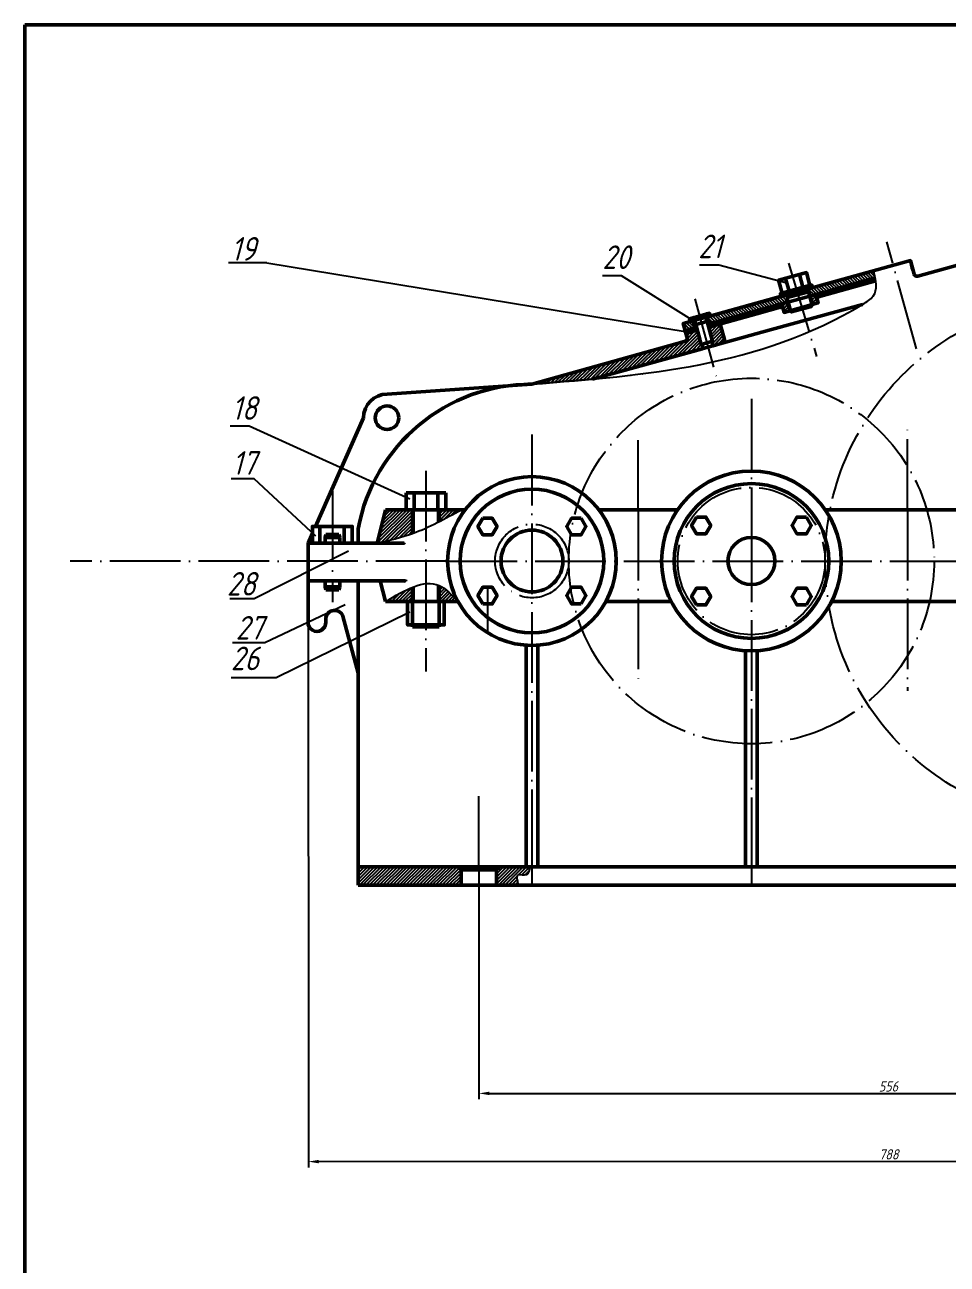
# Model space of a CAD drawing. Header units: millimetres. Extents: x 107 to 26453910, y 61 to 76684600.
# Drawn here: x 26451849.7 to 26452162.8, y 76683958 to 76684378.5 of the extents above; entities that cross this region are included whole.
import ezdxf

# ---------------------------------------------------------------- set-up
doc = ezdxf.new("R2010")
doc.units = ezdxf.units.MM
doc.linetypes.add('ACAD_ISO03W100', pattern=[30, 12, -18])
doc.linetypes.add('ACAD_ISO04W100', pattern=[30, 24, -3, 0, -3])
doc.layers.add('尺寸标注', color=100, linetype='Continuous', plot=False)
for name, color, linetype in [('点画线', 20, 'ACAD_ISO04W100'), ('细实线', 90, 'Continuous'), ('虚线', 41, 'ACAD_ISO03W100')]:
    doc.layers.add(name, color=color, linetype=linetype)
doc.layers.add('粗实线', color=7, linetype='Continuous', lineweight=50, plot=False)
doc.layers.add('细实线白', color=7, linetype='Continuous', lineweight=25)
doc.styles.add('工程字', font='gbeitc.shx', dxfattribs={"height": 8, "bigfont": 'gbcbig.shx'})
doc.dimstyles.new('ISO-25', dxfattribs={"dimtxt": 3.5, "dimasz": 3.5, "dimexe": 2, "dimexo": 0.625, "dimtad": 1, "dimlfac": 2, "dimdsep": 46, "dimtxsty": '工程字', "dimcen": 2.5, "dimadec": 0, "dimazin": 0, "dimtfac": 1, "dimtmove": 0, "dimatfit": 2, "dimfxl": 1, "dimtolj": 1, "dimarcsym": 0})
pattern_1 = [(45, (13225203.3251, 38341995.0348), (-0.561266007567, 0.561266007567), [])]
pattern_2 = [(135, (13225203.3251, 38341995.0348), (-0.561266007567, -0.561266007567), [])]

# ---------------------------------------------------------------- blocks, each defined once
blk = doc.blocks.new('*D2')
at = {"layer": 'Defpoints', "color": 0, "lineweight": 25, "transparency": 16777216}
for p in [(26451945.85, 76684202.56), (26452339.92, 76684202.75), (26452340.02, 76683992.98)]:
    blk.add_point(p, dxfattribs=at)
at = {"layer": '细实线', "color": 0, "lineweight": -2, "transparency": 16777216}
for p, q in [((26451945.85, 76684201.94), (26451945.95, 76683990.79)), ((26452339.92, 76684202.12), (26452340.02, 76683990.98)), ((26451949.45, 76683992.79), (26452336.52, 76683992.98))]:
    blk.add_line(p, q, dxfattribs=at)
at = {"layer": '细实线', "color": 0, "lineweight": 25, "transparency": 16777216}
for points in [[(26451949.45, 76683993.38), (26451949.45, 76683992.21), (26451945.95, 76683992.79)], [(26452336.52, 76683993.56), (26452336.52, 76683992.39), (26452340.02, 76683992.98)]]:
    blk.add_solid(points, dxfattribs=at)
at = {"layer": '细实线', "color": 0, "lineweight": 25, "transparency": 16777216, "insert": (26452142.98, 76683995.26), "char_height": 3.5, "attachment_point": 5, "rotation": 0.0267, "style": '工程字'}
blk.add_mtext('\\A1;788', dxfattribs=at)
blk = doc.blocks.new('*D8')
at = {"layer": 'Defpoints', "color": 0, "lineweight": 25, "transparency": 16777216}
for p in [(26452003.85, 76684086.56), (26452281.85, 76684086.56), (26452281.85, 76684015.94)]:
    blk.add_point(p, dxfattribs=at)
at = {"layer": '细实线', "color": 0, "lineweight": -2, "transparency": 16777216}
for p, q in [((26452003.85, 76684085.94), (26452003.85, 76684013.94)), ((26452281.85, 76684085.94), (26452281.85, 76684013.94)), ((26452007.35, 76684015.94), (26452278.35, 76684015.94))]:
    blk.add_line(p, q, dxfattribs=at)
at = {"layer": '细实线', "color": 0, "lineweight": 25, "transparency": 16777216}
for points in [[(26452007.35, 76684016.52), (26452007.35, 76684015.36), (26452003.85, 76684015.94)], [(26452278.35, 76684016.52), (26452278.35, 76684015.36), (26452281.85, 76684015.94)]]:
    blk.add_solid(points, dxfattribs=at)
at = {"layer": '细实线', "color": 0, "lineweight": 25, "transparency": 16777216, "insert": (26452142.85, 76684018.31), "char_height": 3.5, "attachment_point": 5, "style": '工程字'}
blk.add_mtext('\\A1;556', dxfattribs=at)

msp = doc.modelspace()

# ---------------------------------------------------------------- hatches: boundary and pattern name
at = {"layer": '粗实线', "lineweight": 50}
h = msp.add_hatch(color=256, dxfattribs=at)
h.set_gradient(color1=(255, 255, 255))
h.paths.add_polyline_path([(26452106.6331, 76684283.808), (26452104.7054, 76684283.2749), (26452107.0329, 76684282.3623)])
h.paths.add_polyline_path([(26452120.1264, 76684287.5402), (26452118.1988, 76684287.007), (26452118.5987, 76684285.5613)])
at = {"layer": '细实线白', "lineweight": 25}
h = msp.add_hatch(dxfattribs=at)
h.set_pattern_fill('ANSI31', color=256, scale=0.25)
h.set_pattern_definition(pattern_1)
h.paths.add_polyline_path([(26452021.8271, 76684256.5639), (26452073.9614, 76684271.1495, 0.37477684), (26452074.5299, 76684272.3347), (26452074.13, 76684273.7804), (26452073.8635, 76684274.7442), (26452073.197, 76684277.1537), (26452075.6065, 76684277.8202), (26452075.3399, 76684278.784), (26452075.3399, 76684278.784), (26452076.7857, 76684279.1839), (26452082.0866, 76684280.6501), (26452082.3532, 76684279.6863), (26452106.4485, 76684286.3508), (26452106.1819, 76684287.3147), (26452106.7602, 76684287.4746), (26452105.5606, 76684291.8118), (26452107.9219, 76684292.4649), (26452115.0059, 76684294.4243), (26452116.2056, 76684290.0871), (26452116.7838, 76684290.2471), (26452117.0504, 76684289.2833), (26452115.1228, 76684288.7501), (26452115.3894, 76684287.7863), (26452115.8713, 76684287.9196), (26452116.2712, 76684286.4739), (26452118.1988, 76684287.007), (26452118.5987, 76684285.5613), (26452118.9985, 76684284.1156), (26452117.0709, 76684283.5824), (26452116.7223, 76684282.9672), (26452115.7103, 76684282.6873), (26452113.5953, 76684282.1023), (26452114.7481, 76684278.268), (26452099.9262, 76684274.1684), (26452081.6465, 76684269.1123), (26452084.8611, 76684257.4901, -0.22077406), (26452135.4687, 76684244.6654, -0.74867183), (26452299.3503, 76684196.5639, -0.74867183), (26452135.4687, 76684148.4625, -0.50556406), (26452038.8009, 76684173.4973, -0.61466597), (26451993.2253, 76684196.5639), (26451992.8503, 76684196.5639), (26451945.8503, 76684196.5639), (26451945.8503, 76684189.8139), (26451945.8503, 76684189.8139), (26451945.8503, 76684202.5639), (26451947.3503, 76684205.9602), (26451947.3503, 76684208.3156), (26451948.3906, 76684208.3156), (26451964.6666, 76684245.1673, -0.41421356), (26451972.6666, 76684253.1673), (26452013.6217, 76684255.997, -0.03431129)])
edge = h.paths.add_edge_path(flags=0)
edge.add_spline(control_points=[(26452021.8271, 76684256.5639), (26452042.3974, 76684258.1504), (26452062.9677, 76684259.7369), (26452083.0363, 76684264.0873)], knot_values=[0, 0, 0, 0, 123.33761578, 123.33761578, 123.33761578, 123.33761578], degree=3, periodic=0)
edge.add_line((26452083.0363, 76684264.0873), (26452081.6465, 76684269.1123))
edge.add_line((26452081.6465, 76684269.1123), (26452071.0445, 76684266.1799))
edge.add_line((26452071.0445, 76684266.1799), (26452042.4379, 76684258.2675))
h.paths.add_polyline_path([(26452021.8271, 76684256.5639), (26452073.9614, 76684271.1495, 0.37477683), (26452074.5299, 76684272.3347), (26452074.13, 76684273.7804), (26452073.8635, 76684274.7442), (26452073.197, 76684277.1537), (26452075.6065, 76684277.8202), (26452075.3399, 76684278.784), (26452075.3399, 76684278.784), (26452076.7857, 76684279.1839), (26452082.0866, 76684280.6501), (26452082.3532, 76684279.6863), (26452106.4485, 76684286.3508), (26452106.1819, 76684287.3147), (26452106.7602, 76684287.4746), (26452105.5606, 76684291.8118), (26452107.9219, 76684292.4649), (26452115.0059, 76684294.4243), (26452116.2056, 76684290.0871), (26452116.7838, 76684290.2471), (26452117.0504, 76684289.2833), (26452115.1228, 76684288.7501), (26452115.3894, 76684287.7863), (26452115.8713, 76684287.9196), (26452116.2712, 76684286.4739), (26452118.1988, 76684287.007), (26452120.1264, 76684287.5402), (26452118.5987, 76684285.5613), (26452118.9985, 76684284.1156), (26452117.0709, 76684283.5824), (26452116.7223, 76684282.9672), (26452115.7103, 76684282.6873), (26452113.5953, 76684282.1023), (26452114.7481, 76684278.268), (26452099.9262, 76684274.1684), (26452081.6465, 76684269.1123), (26452083.0363, 76684264.0873), (26452084.8611, 76684257.4901, -0.22077406), (26452135.4687, 76684244.6654, -0.74867183), (26452299.3503, 76684196.5639, -0.74867183), (26452135.4687, 76684148.4625, -0.50556406), (26452038.8009, 76684173.4973, -0.61466597), (26451993.2253, 76684196.5639), (26451992.8503, 76684196.5639), (26451945.8503, 76684196.5639), (26451945.8503, 76684189.8139), (26451945.8503, 76684189.8139), (26451945.8503, 76684202.5639), (26451947.3503, 76684205.9602), (26451947.3503, 76684208.3156), (26451948.3906, 76684208.3156), (26451964.6666, 76684245.1673, -0.41421356), (26451972.6666, 76684253.1673), (26452013.6217, 76684255.997, -0.03431129)], flags=16)
h = msp.add_hatch(dxfattribs=at)
h.set_pattern_fill('ANSI31', color=256, scale=0.25, angle=90)
h.set_pattern_definition(pattern_2)
h.paths.add_polyline_path([(26452135.5347, 76684291.802), (26452138.3018, 76684292.5674), (26452137.782, 76684295.0175), (26452137.782, 76684295.0175), (26452115.1228, 76684288.7501), (26452115.3894, 76684287.7863), (26452115.8713, 76684287.9196), (26452116.2712, 76684286.4739)])
h = msp.add_hatch(dxfattribs=at)
h.set_pattern_fill('ANSI31', color=256, scale=0.25, angle=90)
h.set_pattern_definition(pattern_2)
h.paths.add_polyline_path([(26452097.9261, 76684281.3997), (26452108.5607, 76684284.3412), (26452108.1608, 76684285.7869), (26452108.6427, 76684285.9202), (26452108.3761, 76684286.884), (26452081.3894, 76684279.4197), (26452081.93, 76684277.465), (26452082.0559, 76684277.0101)])
h = msp.add_hatch(dxfattribs=at)
h.set_pattern_fill('ANSI31', color=256, scale=0.25)
h.set_pattern_definition(pattern_1)
h.paths.add_polyline_path([(26452108.5607, 76684284.3412), (26452106.6331, 76684283.808), (26452107.4328, 76684280.9166), (26452109.3604, 76684281.4498)])
h.paths.add_polyline_path([(26452118.1988, 76684287.007), (26452116.2712, 76684286.4739), (26452117.0709, 76684283.5824), (26452118.9985, 76684284.1156)])
h = msp.add_hatch(dxfattribs=at)
h.set_pattern_fill('ANSI31', color=256, scale=0.25)
h.set_pattern_definition(pattern_1)
edge = h.paths.add_edge_path(flags=0)
edge.add_line((26452079.3142, 76684270.0511), (26452078.6454, 76684272.46))
edge.add_line((26452078.6454, 76684272.46), (26452077.9853, 76684274.8467))
edge.add_line((26452077.9853, 76684274.8467), (26452074.13, 76684273.7804))
edge.add_line((26452074.13, 76684273.7804), (26452074.5299, 76684272.3347))
edge.add_arc((26452073.5661, 76684272.0681), 1, -74.497461, 15.461094, ccw=False)
edge.add_line((26452073.8334, 76684271.1045), (26452069.9782, 76684270.0351))
edge.add_line((26452069.9782, 76684270.0351), (26452021.8271, 76684256.5639))
edge.add_spline(control_points=[(26452021.8271, 76684256.5639), (26452042.3974, 76684258.1504), (26452062.9677, 76684259.7369), (26452083.0363, 76684264.0873)], knot_values=[0, 0, 0, 0, 123.33761578, 123.33761578, 123.33761578, 123.33761578], degree=3, periodic=0)
edge.add_line((26452042.4379, 76684258.2675), (26452071.0445, 76684266.1799))
edge.add_line((26452071.0445, 76684266.1799), (26452079.7225, 76684268.5802))
edge.add_line((26452079.7225, 76684268.5802), (26452079.3142, 76684270.0511))
edge = h.paths.add_edge_path(flags=17)
edge.add_line((26452079.7225, 76684268.5802), (26452079.3142, 76684270.0511))
edge.add_line((26452079.3142, 76684270.0511), (26452078.6454, 76684272.46))
edge.add_line((26452078.6454, 76684272.46), (26452077.9853, 76684274.8467))
edge.add_line((26452077.9853, 76684274.8467), (26452074.13, 76684273.7804))
edge.add_line((26452074.13, 76684273.7804), (26452074.5299, 76684272.3347))
edge.add_arc((26452073.5661, 76684272.0681), 1, -74.497461, 15.461094, ccw=False)
edge.add_line((26452073.8334, 76684271.1045), (26452069.9782, 76684270.0351))
edge.add_line((26452069.9782, 76684270.0351), (26452021.8271, 76684256.5639))
edge.add_spline(control_points=[(26452021.8271, 76684256.5639), (26452042.3974, 76684258.1504), (26452062.9677, 76684259.7369), (26452083.0363, 76684264.0873)], knot_values=[0, 0, 0, 0, 123.33761578, 123.33761578, 123.33761578, 123.33761578], degree=3, periodic=0)
edge.add_line((26452042.4379, 76684258.2675), (26452071.0445, 76684266.1799))
edge.add_line((26452071.0445, 76684266.1799), (26452079.7225, 76684268.5802))
edge = h.paths.add_edge_path(flags=17)
edge.add_line((26452071.0445, 76684266.1799), (26452079.7225, 76684268.5802))
edge.add_line((26452079.7225, 76684268.5802), (26452079.3142, 76684270.0511))
edge.add_line((26452079.3142, 76684270.0511), (26452078.6454, 76684272.46))
edge.add_line((26452078.6454, 76684272.46), (26452077.9853, 76684274.8467))
edge.add_line((26452077.9853, 76684274.8467), (26452074.13, 76684273.7804))
edge.add_line((26452074.13, 76684273.7804), (26452074.5299, 76684272.3347))
edge.add_arc((26452073.5661, 76684272.0681), 1, -74.497461, 15.461094, ccw=False)
edge.add_line((26452073.8334, 76684271.1045), (26452069.9782, 76684270.0351))
edge.add_line((26452069.9782, 76684270.0351), (26452021.8271, 76684256.5639))
edge.add_spline(control_points=[(26452021.8271, 76684256.5639), (26452042.3974, 76684258.1504), (26452062.9677, 76684259.7369), (26452083.0363, 76684264.0873)], knot_values=[0, 0, 0, 0, 123.33761578, 123.33761578, 123.33761578, 123.33761578], degree=3, periodic=0)
edge.add_line((26452042.4379, 76684258.2675), (26452071.0445, 76684266.1799))
h.paths.add_polyline_path([(26452085.6958, 76684276.9794), (26452081.8405, 76684275.913), (26452083.164, 76684271.1281), (26452083.5741, 76684269.6455), (26452086.4655, 76684270.4452, 0.41421356), (26452087.1628, 76684271.6756)])
edge = h.paths.add_edge_path(flags=0)
edge.add_line((26452078.6454, 76684272.46), (26452077.9853, 76684274.8467))
edge.add_line((26452077.9853, 76684274.8467), (26452074.13, 76684273.7804))
edge.add_line((26452074.13, 76684273.7804), (26452074.5299, 76684272.3347))
edge.add_arc((26452073.5661, 76684272.0681), 1, -74.497461, 15.461094, ccw=False)
edge.add_line((26452073.8334, 76684271.1045), (26452069.9782, 76684270.0351))
edge.add_line((26452069.9782, 76684270.0351), (26452021.8271, 76684256.5639))
edge.add_spline(control_points=[(26452021.8271, 76684256.5639), (26452042.3974, 76684258.1504), (26452062.9677, 76684259.7369), (26452083.0363, 76684264.0873)], knot_values=[0, 0, 0, 0, 123.33761578, 123.33761578, 123.33761578, 123.33761578], degree=3, periodic=0)
edge.add_line((26452042.4379, 76684258.2675), (26452071.0445, 76684266.1799))
edge.add_line((26452071.0445, 76684266.1799), (26452079.7225, 76684268.5802))
edge.add_line((26452079.7225, 76684268.5802), (26452079.3142, 76684270.0511))
edge.add_line((26452079.3142, 76684270.0511), (26452078.6454, 76684272.46))
edge = h.paths.add_edge_path(flags=0)
edge.add_line((26452077.9853, 76684274.8467), (26452074.13, 76684273.7804))
edge.add_line((26452074.13, 76684273.7804), (26452074.5299, 76684272.3347))
edge.add_arc((26452073.5661, 76684272.0681), 1, -74.497461, 15.461094, ccw=False)
edge.add_line((26452073.8334, 76684271.1045), (26452069.9782, 76684270.0351))
edge.add_line((26452069.9782, 76684270.0351), (26452021.8271, 76684256.5639))
edge.add_spline(control_points=[(26452021.8271, 76684256.5639), (26452042.3974, 76684258.1504), (26452062.9677, 76684259.7369), (26452083.0363, 76684264.0873)], knot_values=[0, 0, 0, 0, 123.33761578, 123.33761578, 123.33761578, 123.33761578], degree=3, periodic=0)
edge.add_line((26452042.4379, 76684258.2675), (26452071.0445, 76684266.1799))
edge.add_line((26452071.0445, 76684266.1799), (26452079.7225, 76684268.5802))
edge.add_line((26452079.7225, 76684268.5802), (26452079.3142, 76684270.0511))
edge.add_line((26452079.3142, 76684270.0511), (26452078.6454, 76684272.46))
edge.add_line((26452078.6454, 76684272.46), (26452077.9853, 76684274.8467))
h.paths.add_polyline_path([(26452078.6454, 76684272.46), (26452077.9853, 76684274.8467), (26452074.13, 76684273.7804), (26452074.5299, 76684272.3347, -0.37477686), (26452073.9614, 76684271.1495), (26452073.9614, 76684271.1495), (26452073.9614, 76684271.1495, -0.03394837), (26452073.8334, 76684271.1045), (26452069.9782, 76684270.0351), (26452021.8271, 76684256.5639), (26452029.54, 76684257.1642), (26452037.247, 76684257.797), (26452042.4379, 76684258.2675), (26452071.0445, 76684266.1799), (26452079.7225, 76684268.5802), (26452079.3142, 76684270.0511)], flags=0)
h.paths.add_polyline_path([(26452079.3142, 76684270.0511), (26452078.6454, 76684272.46), (26452077.9853, 76684274.8467), (26452074.13, 76684273.7804), (26452074.5299, 76684272.3347, -0.37477685), (26452073.9614, 76684271.1495), (26452073.9614, 76684271.1495), (26452073.9614, 76684271.1495, -0.03394838), (26452073.8334, 76684271.1045), (26452069.9782, 76684270.0351), (26452021.8271, 76684256.5639), (26452029.54, 76684257.1642), (26452037.247, 76684257.797), (26452042.4379, 76684258.2675), (26452071.0445, 76684266.1799), (26452079.7225, 76684268.5802)], flags=0)
h.paths.add_polyline_path([(26452079.7225, 76684268.5802), (26452079.3142, 76684270.0511), (26452078.6454, 76684272.46), (26452077.9853, 76684274.8467), (26452074.13, 76684273.7804), (26452074.5299, 76684272.3347, -0.37477685), (26452073.9614, 76684271.1495), (26452073.9614, 76684271.1495), (26452073.9614, 76684271.1495, -0.03394838), (26452073.8334, 76684271.1045), (26452069.9782, 76684270.0351), (26452021.8271, 76684256.5639), (26452029.54, 76684257.1642), (26452037.247, 76684257.797), (26452042.4379, 76684258.2675), (26452071.0445, 76684266.1799)], flags=0)
edge = h.paths.add_edge_path(flags=0)
edge.add_line((26452083.0363, 76684264.0873), (26452081.6465, 76684269.1123))
edge.add_line((26452081.6465, 76684269.1123), (26452071.0445, 76684266.1799))
edge.add_line((26452071.0445, 76684266.1799), (26452042.4379, 76684258.2675))
edge.add_line((26452042.4379, 76684258.2675), (26452042.3997, 76684258.2569))
edge.add_spline(control_points=[(26452037.247, 76684257.797), (26452052.6512, 76684259.1164), (26452067.9848, 76684260.8245), (26452083.0363, 76684264.0873)], knot_values=[30.83440268, 30.83440268, 30.83440268, 30.83440268, 123.33761578, 123.33761578, 123.33761578, 123.33761578], degree=3, periodic=0)
h.paths.add_polyline_path([(26452077.3792, 76684262.9344), (26452083.0363, 76684264.0873), (26452081.6465, 76684269.1123), (26452071.0445, 76684266.1799), (26452042.4379, 76684258.2675), (26452042.3997, 76684258.2569), (26452043.0199, 76684258.3123), (26452048.7836, 76684258.8777), (26452054.5358, 76684259.5068), (26452060.2739, 76684260.2134), (26452065.9955, 76684261.0111), (26452071.6981, 76684261.9135)], flags=0)
h.paths.add_polyline_path([(26452074.5299, 76684272.3347), (26452074.13, 76684273.7804), (26452077.9853, 76684274.8467), (26452078.6454, 76684272.46), (26452079.3142, 76684270.0511), (26452079.7225, 76684268.5802), (26452071.0445, 76684266.1799), (26452042.4379, 76684258.2675), (26452037.247, 76684257.797), (26452029.54, 76684257.1642), (26452021.8271, 76684256.5639), (26452021.8271, 76684256.5639, 0.0055564), (26452020.4937, 76684256.5486), (26452021.8271, 76684256.5639), (26452069.9782, 76684270.0351), (26452073.8334, 76684271.1045, 0.41399437)])
h.paths.add_polyline_path([(26452074.5299, 76684272.3347), (26452074.13, 76684273.7804), (26452077.9853, 76684274.8467), (26452078.6454, 76684272.46), (26452079.3142, 76684270.0511), (26452079.7225, 76684268.5802), (26452071.0445, 76684266.1799), (26452042.4379, 76684258.2675), (26452037.247, 76684257.797), (26452029.54, 76684257.1642), (26452021.8271, 76684256.5639), (26452069.9782, 76684270.0351), (26452073.9614, 76684271.1495, 0.37477684)], flags=16)
h.paths.add_polyline_path([(26452079.7225, 76684268.5802), (26452079.3142, 76684270.0511), (26452078.6454, 76684272.46), (26452077.9853, 76684274.8467), (26452074.13, 76684273.7804), (26452074.5299, 76684272.3347, -0.37477685), (26452073.9614, 76684271.1495), (26452073.9614, 76684271.1495), (26452073.9614, 76684271.1495, -0.03393807), (26452073.8335, 76684271.1045), (26452069.9782, 76684270.0351), (26452021.8271, 76684256.5639), (26452029.54, 76684257.1642), (26452037.247, 76684257.797), (26452042.4379, 76684258.2675), (26452071.0445, 76684266.1799)], flags=0)
h.paths.add_polyline_path([(26452071.6981, 76684261.9135), (26452077.3792, 76684262.9344), (26452083.0363, 76684264.0873), (26452081.6465, 76684269.1123), (26452071.0445, 76684266.1799), (26452042.4379, 76684258.2675), (26452042.3997, 76684258.2569), (26452043.0199, 76684258.3123), (26452048.7836, 76684258.8777), (26452054.5358, 76684259.5068), (26452060.2739, 76684260.2134), (26452065.9955, 76684261.0111)], flags=0)
h.paths.add_polyline_path([(26452065.9955, 76684261.0111), (26452071.6981, 76684261.9135), (26452077.3792, 76684262.9344), (26452083.0363, 76684264.0873), (26452081.6465, 76684269.1123), (26452071.0445, 76684266.1799), (26452042.4379, 76684258.2675), (26452042.3997, 76684258.2569), (26452043.0199, 76684258.3123), (26452048.7836, 76684258.8777), (26452054.5358, 76684259.5068), (26452060.2739, 76684260.2134)], flags=0)
h.paths.add_polyline_path([(26452081.6465, 76684269.1123), (26452071.0445, 76684266.1799), (26452042.4379, 76684258.2675), (26452042.3997, 76684258.2569), (26452043.0199, 76684258.3123), (26452048.7836, 76684258.8777), (26452054.5358, 76684259.5068), (26452060.2739, 76684260.2134), (26452065.9955, 76684261.0111), (26452071.6981, 76684261.9135), (26452077.3792, 76684262.9344), (26452083.0363, 76684264.0873)], flags=0)
h.paths.add_polyline_path([(26452079.3142, 76684270.0511), (26452078.6454, 76684272.46), (26452077.9853, 76684274.8467), (26452074.13, 76684273.7804), (26452074.5299, 76684272.3347, -0.37477685), (26452073.9614, 76684271.1495), (26452073.9614, 76684271.1495), (26452073.9614, 76684271.1495, -0.03393807), (26452073.8335, 76684271.1045), (26452069.9782, 76684270.0351), (26452021.8271, 76684256.5639), (26452029.54, 76684257.1642), (26452037.247, 76684257.797), (26452042.4379, 76684258.2675), (26452071.0445, 76684266.1799), (26452079.7225, 76684268.5802)], flags=0)
h.paths.add_polyline_path([(26452078.6454, 76684272.46), (26452077.9853, 76684274.8467), (26452074.13, 76684273.7804), (26452074.5299, 76684272.3347, -0.37477685), (26452073.9614, 76684271.1495), (26452073.9614, 76684271.1495), (26452073.9614, 76684271.1495, -0.03393807), (26452073.8335, 76684271.1045), (26452069.9782, 76684270.0351), (26452021.8271, 76684256.5639), (26452029.54, 76684257.1642), (26452037.247, 76684257.797), (26452042.4379, 76684258.2675), (26452071.0445, 76684266.1799), (26452079.7225, 76684268.5802), (26452079.3142, 76684270.0511)], flags=0)
h = msp.add_hatch(dxfattribs=at)
h.set_pattern_fill('ANSI31', color=256, scale=0.25, angle=90)
h.set_pattern_definition(pattern_2)
h.paths.add_polyline_path([(26452076.5703, 76684278.0868), (26452073.197, 76684277.1537), (26452073.8635, 76684274.7442), (26452077.2368, 76684275.6772)])
at = {"layer": '细实线白', "lineweight": 25, "true_color": 0xffffff}
h = msp.add_hatch(color=7, dxfattribs=at)
h.paths.add_polyline_path([(26452077.7187, 76684275.8105), (26452073.8635, 76684274.7442), (26452074.13, 76684273.7804), (26452077.9853, 76684274.8467)])
h.paths.add_polyline_path([(26452085.6958, 76684276.9794), (26452085.4292, 76684277.9432), (26452081.574, 76684276.8769), (26452081.8405, 76684275.913)])
at = {"layer": '细实线白', "lineweight": 25}
h = msp.add_hatch(dxfattribs=at)
h.set_pattern_fill('ANSI31', color=256, scale=0.25)
h.set_pattern_definition(pattern_1)
edge = h.paths.add_edge_path(flags=0)
edge.add_line((26452061.8025, 76684267.7465), (26452021.8271, 76684256.5639))
edge.add_line((26452021.8271, 76684256.5639), (26452041.8394, 76684258.2085))
edge.add_spline(control_points=[(26452083.0363, 76684264.0873), (26452062.9677, 76684259.7369), (26452042.3974, 76684258.1504), (26452021.8271, 76684256.5639)], knot_values=[0, 0, 0, 0, 123.33761578, 123.33761578, 123.33761578, 123.33761578], degree=3, periodic=0)
edge.add_line((26452042.4232, 76684258.2634), (26452063.3317, 76684264.0466))
edge.add_line((26452063.3317, 76684264.0466), (26452061.8025, 76684267.7465))
h.paths.add_polyline_path([(26452075.394, 76684267.3829), (26452073.9678, 76684271.1513), (26452073.9614, 76684271.1495, -0.03395626), (26452073.8334, 76684271.1045), (26452070.6665, 76684270.226), (26452061.8025, 76684267.7465), (26452063.3317, 76684264.0466)])
edge = h.paths.add_edge_path()
edge.add_spline(control_points=[(26452021.8271, 76684256.5639), (26452042.3974, 76684258.1504), (26452062.9677, 76684259.7369), (26452083.0363, 76684264.0873)], knot_values=[0, 0, 0, 0, 123.33761578, 123.33761578, 123.33761578, 123.33761578], degree=3, periodic=0)
edge.add_line((26452083.0363, 76684264.0873), (26452081.6465, 76684269.1123))
edge.add_line((26452081.6465, 76684269.1123), (26452071.0445, 76684266.1799))
edge.add_line((26452071.0445, 76684266.1799), (26452042.4232, 76684258.2634))
h.paths.add_polyline_path([(26452079.3142, 76684270.0511), (26452078.6454, 76684272.46), (26452077.9853, 76684274.8467), (26452074.13, 76684273.7804), (26452074.5299, 76684272.3347, -0.37286852), (26452073.9675, 76684271.1522), (26452075.394, 76684267.3829), (26452079.7225, 76684268.5802)])
h.paths.add_polyline_path([(26452063.3317, 76684264.0466), (26452061.8025, 76684267.7465), (26452021.8271, 76684256.5639), (26452041.8394, 76684258.2085), (26452042.4232, 76684258.2634)], flags=17)
h.paths.add_polyline_path([(26452070.939, 76684261.7867), (26452077.0012, 76684262.8624), (26452083.0363, 76684264.0873), (26452081.6465, 76684269.1123), (26452071.0445, 76684266.1799), (26452042.4232, 76684258.2634), (26452046.4794, 76684258.6446), (26452052.6198, 76684259.2892), (26452058.7453, 76684260.0166), (26452064.8527, 76684260.8436)], flags=17)
h = msp.add_hatch(dxfattribs=at)
h.set_pattern_fill('ANSI31', color=256, scale=0.25)
h.set_pattern_definition(pattern_1)
edge = h.paths.add_edge_path()
edge.add_line((26451981.352, 76684213.9393), (26451975.852, 76684213.9393))
edge.add_line((26451975.852, 76684213.9393), (26451972.102, 76684213.9393))
edge.add_line((26451972.102, 76684213.9393), (26451969.344, 76684202.5639))
edge.add_spline(control_points=[(26451969.344, 76684202.5639), (26451973.4005, 76684203.5477), (26451977.4569, 76684204.5315), (26451981.352, 76684205.9393), (26451981.352, 76684205.9393)], knot_values=[0, 0, 0, 0, 24.9466992, 24.9466992, 24.9466992, 24.9466992, 24.9466992], degree=3, periodic=0)
edge.add_line((26451981.352, 76684205.9393), (26451981.352, 76684213.9393))
edge = h.paths.add_edge_path()
edge.add_line((26451997.7654, 76684213.9393), (26451990.352, 76684213.9393))
edge.add_line((26451990.352, 76684213.9393), (26451990.352, 76684209.9355))
edge.add_spline(control_points=[(26451990.352, 76684209.9355), (26451992.8455, 76684211.2114), (26451995.3055, 76684212.5753), (26451997.7654, 76684213.9393)], knot_values=[44.6919851, 44.6919851, 44.6919851, 44.6919851, 61.46533761, 61.46533761, 61.46533761, 61.46533761], degree=3, periodic=0)
h = msp.add_hatch(dxfattribs=at)
h.set_pattern_fill('ANSI31', color=256, scale=0.25)
h.set_pattern_definition(pattern_1)
edge = h.paths.add_edge_path()
edge.add_spline(control_points=[(26451981.852, 76684187.9035), (26451978.7159, 76684186.7343), (26451975.4089, 76684184.7554), (26451972.102, 76684182.7765)], knot_values=[0, 0, 0, 0, 19.33523091, 19.33523091, 19.33523091, 19.33523091], degree=3, periodic=0)
edge.add_line((26451972.102, 76684182.7765), (26451981.352, 76684182.7765))
edge.add_line((26451981.352, 76684182.7765), (26451981.352, 76684187.7011))
edge = h.paths.add_edge_path()
edge.add_spline(control_points=[(26451996.7645, 76684182.7765), (26451994.7128, 76684185.0162), (26451992.661, 76684187.2558), (26451990.352, 76684188.2765)], knot_values=[38.12151623, 38.12151623, 38.12151623, 38.12151623, 55.017705, 55.017705, 55.017705, 55.017705], degree=3, periodic=0)
edge.add_line((26451990.352, 76684188.2765), (26451990.352, 76684182.7765))
edge.add_line((26451990.352, 76684182.7765), (26451992.602, 76684182.7765))
edge.add_line((26451992.602, 76684182.7765), (26451996.7645, 76684182.7765))
h = msp.add_hatch(dxfattribs=at)
h.set_pattern_fill('ANSI31', color=256, scale=0.25)
h.set_pattern_definition(pattern_1)
h.paths.add_polyline_path([(26451997.8503, 76684091.8139), (26451997.3503, 76684091.8139), (26451997.3503, 76684092.8139), (26451972.8503, 76684092.8139), (26451966.8503, 76684092.8139), (26451962.8503, 76684092.8139), (26451962.8503, 76684086.5639), (26451972.8503, 76684086.5639), (26451992.8503, 76684086.5639), (26451997.8503, 76684086.5639)])
edge = h.paths.add_edge_path()
edge.add_spline(control_points=[(26452017.3275, 76684086.5639), (26452016.9236, 76684088.2219), (26452016.2255, 76684091.0876), (26452020.5237, 76684089.3173), (26452021.2468, 76684091.825), (26452021.2567, 76684092.8139)], knot_values=[0, 0, 0, 0, 7.22364019, 12.48605009, 18.36639728, 18.36639728, 18.36639728, 18.36639728], degree=3, periodic=0)
edge.add_line((26452021.2567, 76684092.8139), (26452010.3503, 76684092.8139))
edge.add_line((26452010.3503, 76684092.8139), (26452010.3503, 76684091.8139))
edge.add_line((26452010.3503, 76684091.8139), (26452009.8503, 76684091.8139))
edge.add_line((26452009.8503, 76684091.8139), (26452009.8503, 76684086.5639))
edge.add_line((26452009.8503, 76684086.5639), (26452017.3275, 76684086.5639))

# ---------------------------------------------------------------- linework, layer by layer
at = {"layer": '尺寸标注', "lineweight": 25}
for p, q in [((26451931.8958, 76684297.7163), (26451918.8217, 76684297.7163)), ((26451931.8958, 76684297.7163), (26452074.5278, 76684274.2748)), ((26452052.2807, 76684293.2751), (26452045.8139, 76684293.2751)), ((26452076.1554, 76684278.4265), (26452052.2807, 76684293.2751)), ((26451980.3525, 76684217.5181), (26451925.8861, 76684242.3529)), ((26451948.4419, 76684204.9604), (26451927.5082, 76684224.4912)), ((26451980.3471, 76684179.1567), (26451935.0238, 76684156.9027))]:
    msp.add_line(p, q, dxfattribs=at)
at = {"layer": '点画线', "lineweight": 25}
for p, q in [((26452152.345, 76684268.587), (26452142.3184, 76684304.8371)), ((26452108.928, 76684297.6257), (26452118.444, 76684265.9756)), ((26452077.1103, 76684285.5125), (26452084.8611, 76684257.4901)), ((26452080.5715, 76684272.9988), (26452080.5801, 76684272.9676)), ((26452080.5715, 76684272.9988), (26452080.5801, 76684272.9676)), ((26452096.3503, 76684251.6199), (26452096.3503, 76684206.6199)), ((26452021.8503, 76684239.4365), (26452021.8503, 76684104.3938)), ((26452149.3738, 76684213.9476), (26452149.3738, 76684242.6211)), ((26452057.9362, 76684213.9433), (26452057.9362, 76684237.5923)), ((26451985.852, 76684227.1893), (26451985.852, 76684159.0982)), ((26451954.1003, 76684220.2551), (26451954.1003, 76684182.6475)), ((26452057.9362, 76684213.9433), (26452057.9362, 76684155.2109)), ((26452149.3738, 76684213.9476), (26452149.3738, 76684152.5287)), ((26452096.3503, 76684206.6199), (26452096.3503, 76684108.2292)), ((26452006.7712, 76684187.6635), (26452006.7712, 76684172.2326)), ((26452021.8503, 76684104.3938), (26452021.8503, 76684086.5639)), ((26452096.3503, 76684108.2292), (26452096.3503, 76684086.5639))]:
    msp.add_line(p, q, dxfattribs=at)
at = {"layer": '点画线'}
for p, q in [((26451992.8503, 76684196.5639), (26451865.1031, 76684196.5639)), ((26451992.8503, 76684196.5639), (26452398.351, 76684196.5639)), ((26452120.3503, 76684196.5639), (26452121.3503, 76684196.5639)), ((26452158.3503, 76684196.5639), (26452159.3503, 76684196.5639)), ((26452003.8503, 76684092.8139), (26452003.8503, 76684119.6301)), ((26452003.8503, 76684092.8139), (26452003.8503, 76684075.852))]:
    msp.add_line(p, q, dxfattribs=at)
for centre, radius in [((26452210.3503, 76684196.5639), 89), ((26452096.3503, 76684196.5639), 62), ((26452096.3503, 76684196.5639), 25), ((26452021.8503, 76684196.5639), 12.5)]:
    msp.add_circle(centre, radius, dxfattribs=at)
at = {"layer": '粗实线', "lineweight": 50}
for p, q in [((26451849.6814, 76684378.4892), (26453038.6814, 76684378.4892)), ((26451849.6814, 76683537.4892), (26451849.6814, 76684378.4892)), ((26452150.3019, 76684298.4804), (26452151.568, 76684293.903)), ((26452152.8013, 76684293.2065), (26452166.2808, 76684296.9777)), ((26452116.2712, 76684286.4739), (26452135.5347, 76684291.802)), ((26452119.1079, 76684286.2209), (26452136.5543, 76684291.0465)), ((26452135.5347, 76684291.802), (26452138.3925, 76684292.5925)), ((26452136.5543, 76684291.0465), (26452138.5662, 76684291.603)), ((26452073.197, 76684277.1537), (26452106.9304, 76684286.4841)), ((26452073.197, 76684277.1537), (26452106.4485, 76684286.3508)), ((26452106.1819, 76684287.3147), (26452106.7602, 76684287.4746)), ((26452106.4485, 76684286.3508), (26452107.8942, 76684286.7507)), ((26452106.4485, 76684286.3508), (26452107.8942, 76684286.7507)), ((26452108.6427, 76684285.9202), (26452108.1608, 76684285.7869)), ((26452108.3761, 76684286.884), (26452108.6427, 76684285.9202)), ((26452115.3894, 76684287.7863), (26452108.6427, 76684285.9202)), ((26452115.1228, 76684288.7501), (26452115.3894, 76684287.7863)), ((26452115.3894, 76684287.7863), (26452115.8713, 76684287.9196)), ((26452118.1988, 76684287.007), (26452120.1264, 76684287.5402)), ((26452118.1988, 76684287.007), (26452118.5987, 76684285.5613)), ((26452120.1264, 76684287.5402), (26452118.5987, 76684285.5613)), ((26452086.393, 76684278.2098), (26452097.9261, 76684281.3997)), ((26452097.9261, 76684281.3997), (26452108.5607, 76684284.3412)), ((26452098.1927, 76684280.4359), (26452106.2571, 76684282.6665)), ((26452099.9262, 76684274.1684), (26452134.0708, 76684283.6125)), ((26452106.6331, 76684283.808), (26452104.7054, 76684283.2749)), ((26452104.7054, 76684283.2749), (26452107.0329, 76684282.3623)), ((26452108.5607, 76684284.3412), (26452106.6331, 76684283.808)), ((26452106.6331, 76684283.808), (26452107.0329, 76684282.3623)), ((26452109.3604, 76684281.4498), (26452117.0709, 76684283.5824)), ((26452073.197, 76684277.1537), (26452082.8351, 76684279.8195)), ((26452073.197, 76684277.1537), (26452075.6065, 76684277.8202)), ((26452074.5299, 76684272.3347), (26452073.197, 76684277.1537)), ((26452073.8635, 76684274.7442), (26452073.197, 76684277.1537)), ((26452075.3399, 76684278.784), (26452076.7857, 76684279.1839)), ((26452075.6065, 76684277.8202), (26452075.3399, 76684278.784)), ((26452075.6065, 76684277.8202), (26452077.0522, 76684278.22)), ((26452077.0522, 76684278.22), (26452076.5703, 76684278.0868)), ((26452077.0522, 76684278.22), (26452076.7857, 76684279.1839)), ((26452076.7857, 76684279.1839), (26452077.0522, 76684278.22)), ((26452077.0522, 76684278.22), (26452077.4521, 76684276.7743)), ((26452081.3074, 76684277.8407), (26452077.4521, 76684276.7743)), ((26452077.4521, 76684276.7743), (26452078.81, 76684271.8652)), ((26452078.7133, 76684279.717), (26452080.6409, 76684280.2502)), ((26452078.9799, 76684278.7532), (26452080.9075, 76684279.2864)), ((26452080.6409, 76684280.2502), (26452080.9075, 76684279.2864)), ((26452080.9075, 76684279.2864), (26452081.3894, 76684279.4197)), ((26452080.9075, 76684279.2864), (26452081.3074, 76684277.8407)), ((26452081.3074, 76684277.8407), (26452083.164, 76684271.1281)), ((26452081.3894, 76684279.4197), (26452082.0559, 76684277.0101)), ((26452081.574, 76684276.8769), (26452085.4292, 76684277.9432)), ((26452098.1927, 76684280.4359), (26452081.8405, 76684275.913)), ((26452081.8405, 76684275.913), (26452085.6958, 76684276.9794)), ((26452085.6958, 76684276.9794), (26452085.6958, 76684276.9794)), ((26452085.6958, 76684276.9794), (26452087.1628, 76684271.6756)), ((26452071.0445, 76684266.1799), (26452099.9262, 76684274.1684)), ((26452074.13, 76684273.7804), (26452073.8635, 76684274.7442)), ((26452074.5299, 76684272.3347), (26452074.13, 76684273.7804)), ((26452078.6454, 76684272.46), (26452079.3142, 76684270.0511)), ((26452081.8405, 76684275.913), (26452083.164, 76684271.1281)), ((26452082.4975, 76684273.5377), (26452083.164, 76684271.1281)), ((26452021.8271, 76684256.5639), (26452073.9614, 76684271.1495)), ((26452021.8271, 76684256.5639), (26452073.9614, 76684271.1495)), ((26452079.7225, 76684268.5802), (26452042.3877, 76684258.2536)), ((26452073.9614, 76684271.1495), (26452069.9782, 76684270.0351)), ((26452069.9782, 76684270.0351), (26452073.8334, 76684271.1045)), ((26452075.8636, 76684267.5128), (26452078.2731, 76684268.1793)), ((26452083.164, 76684271.1281), (26452079.3142, 76684270.0511)), ((26452079.9635, 76684268.6468), (26452079.5549, 76684270.1184)), ((26452079.7225, 76684268.5802), (26452079.9635, 76684268.6468)), ((26452083.164, 76684271.1281), (26452082.9233, 76684271.0608)), ((26452083.3331, 76684269.5788), (26452082.9233, 76684271.0608)), ((26452082.9233, 76684271.0608), (26452083.3331, 76684269.5788)), ((26452083.3331, 76684269.5788), (26452086.4655, 76684270.4452)), ((26452083.5741, 76684269.6455), (26452083.3331, 76684269.5788)), ((26452071.0445, 76684266.1799), (26452042.3877, 76684258.2536)), ((26452071.0445, 76684266.1799), (26452075.8636, 76684267.5128)), ((26452021.8271, 76684256.5639), (26451972.6666, 76684253.1673)), ((26452021.8271, 76684256.5639), (26452020.4937, 76684256.5486)), ((26451948.3906, 76684208.3156), (26451964.6666, 76684245.1673)), ((26451979.102, 76684213.9393), (26451979.102, 76684219.6893)), ((26451979.102, 76684219.6893), (26451992.602, 76684219.6893)), ((26451981.852, 76684219.6893), (26451981.852, 76684213.9393)), ((26451989.852, 76684219.6893), (26451989.852, 76684213.9393)), ((26451992.602, 76684219.6893), (26451992.602, 76684213.9393)), ((26451969.3503, 76684202.5899), (26451972.102, 76684213.9393)), ((26451982.102, 76684213.9393), (26451972.102, 76684213.9393)), ((26451972.102, 76684213.9393), (26451982.102, 76684213.9393)), ((26451982.102, 76684213.9393), (26451975.852, 76684213.9393)), ((26451985.852, 76684213.9393), (26451979.102, 76684213.9393)), ((26451981.352, 76684213.9393), (26451981.352, 76684213.9393)), ((26451981.352, 76684205.9393), (26451981.352, 76684213.9393)), ((26451982.102, 76684213.9393), (26451990.602, 76684213.9393)), ((26451984.2654, 76684213.9393), (26451997.7654, 76684213.9393)), ((26451985.852, 76684213.9393), (26451990.352, 76684213.9393)), ((26451990.602, 76684213.9393), (26451986.102, 76684213.9393)), ((26451986.102, 76684213.9393), (26451995.102, 76684213.9393)), ((26451990.352, 76684213.9393), (26451990.352, 76684209.9355)), ((26451945.8503, 76684202.5639), (26451947.3503, 76684205.9602)), ((26451947.3503, 76684208.3156), (26451949.8503, 76684208.3156)), ((26451947.3503, 76684208.3156), (26451950.1003, 76684208.3156)), ((26451949.8503, 76684208.3156), (26451949.8503, 76684202.5656)), ((26451951.6003, 76684204.5639), (26451951.8682, 76684205.5639)), ((26451956.6003, 76684204.5639), (26451956.3323, 76684205.5639)), ((26451960.8503, 76684208.3156), (26451958.1003, 76684208.3156)), ((26451958.1003, 76684208.3156), (26451958.1003, 76684202.5656)), ((26451962.8503, 76684202.5639), (26451962.8503, 76684207.4726)), ((26451945.8503, 76684202.5639), (26451969.3503, 76684202.5899)), ((26451945.8503, 76684202.5639), (26451947.3503, 76684202.5656)), ((26451945.8503, 76684202.5639), (26451945.8503, 76684189.8139)), ((26451951.6003, 76684204.5639), (26451956.6003, 76684204.5639)), ((26451954.1003, 76684202.5639), (26451956.6003, 76684202.5639)), ((26451972.8503, 76684202.5639), (26451962.8503, 76684202.5639)), ((26451972.8503, 76684202.5639), (26451977.8503, 76684202.5639)), ((26451972.8503, 76684202.5639), (26451978.3031, 76684202.5639)), ((26451972.8503, 76684202.5639), (26451976.6003, 76684202.5639)), ((26451976.6003, 76684202.5639), (26451978.3031, 76684202.5639)), ((26451945.8503, 76684189.8139), (26451945.8503, 76684175.8139)), ((26451954.1003, 76684189.8139), (26451956.6003, 76684189.8139)), ((26451972.8503, 76684189.8139), (26451962.8503, 76684189.8139)), ((26451962.8503, 76684189.8139), (26451966.8503, 76684189.8139)), ((26451962.8503, 76684189.8139), (26451970.3503, 76684189.8139)), ((26451972.102, 76684182.7765), (26451970.3503, 76684189.8139)), ((26451972.8503, 76684189.8139), (26451978.8503, 76684189.8139)), ((26451972.8503, 76684189.8139), (26451978.8993, 76684189.8139)), ((26451990.352, 76684182.7765), (26451990.352, 76684188.2765)), ((26451990.352, 76684188.2765), (26451990.352, 76684182.7765)), ((26451951.603, 76684187.8139), (26451956.603, 76684187.8139)), ((26451951.603, 76684187.8139), (26451951.8709, 76684186.8139)), ((26451956.603, 76684187.8139), (26451956.335, 76684186.8139)), ((26451981.352, 76684182.7765), (26451981.352, 76684187.7109)), ((26451982.102, 76684182.7765), (26451972.102, 76684182.7765)), ((26451981.352, 76684182.7765), (26451985.852, 76684182.7765)), ((26451981.352, 76684182.7765), (26451981.352, 76684180.7765)), ((26451981.352, 76684182.7765), (26451981.352, 76684174.7765)), ((26451981.352, 76684180.2393), (26451981.352, 76684180.7765)), ((26451981.352, 76684180.2393), (26451981.352, 76684180.2393)), ((26451985.852, 76684182.7765), (26451992.602, 76684182.7765)), ((26451985.852, 76684182.7765), (26451992.102, 76684182.7765)), ((26451990.352, 76684182.7765), (26451990.352, 76684180.7765)), ((26451990.352, 76684182.7765), (26451990.352, 76684182.7765)), ((26451990.352, 76684182.7765), (26451990.352, 76684182.7765)), ((26451990.352, 76684182.7765), (26451990.352, 76684182.7765)), ((26451990.352, 76684182.7765), (26451990.352, 76684174.7765)), ((26451990.352, 76684180.2765), (26451990.352, 76684180.7765)), ((26451945.8503, 76684175.5693), (26451945.8503, 76684175.8139)), ((26451951.8453, 76684175.8139), (26451951.8453, 76684176.8139)), ((26451957.6737, 76684177.8139), (26451962.8503, 76684158.4947)), ((26451981.352, 76684174.7765), (26451981.352, 76684174.7765)), ((26451981.352, 76684174.7765), (26451981.352, 76684174.2765)), ((26451981.852, 76684174.2765), (26451981.352, 76684174.2765)), ((26451981.852, 76684174.2765), (26451989.852, 76684174.2765)), ((26451989.852, 76684174.2765), (26451990.352, 76684174.2765)), ((26451990.352, 76684174.7765), (26451990.352, 76684174.7765)), ((26451990.352, 76684174.7765), (26451990.352, 76684174.2765)), ((26452019.8503, 76684167.9389), (26452019.8503, 76684168.0089)), ((26452019.8503, 76684167.9389), (26452019.8503, 76684092.8139)), ((26452023.8503, 76684167.9389), (26452023.8503, 76684168.0089)), ((26452023.8503, 76684167.9389), (26452023.8503, 76684092.8139)), ((26452094.3503, 76684166.0639), (26452094.3503, 76684166.1296)), ((26452094.3503, 76684166.0639), (26452094.3503, 76684092.8139)), ((26452098.3503, 76684166.0639), (26452098.3503, 76684166.1296)), ((26452098.3503, 76684166.0639), (26452098.3503, 76684092.8139)), ((26451966.8503, 76684092.8139), (26451962.8503, 76684092.8139)), ((26451972.8503, 76684092.8139), (26451966.8503, 76684092.8139)), ((26451972.8503, 76684086.5639), (26451962.8503, 76684086.5639))]:
    msp.add_line(p, q, dxfattribs=at)
at = {"layer": '粗实线'}
for p, q in [((26451999.102, 76684213.9393), (26451982.102, 76684213.9393)), ((26451999.0821, 76684213.9545), (26451999.102, 76684213.9393)), ((26451999.102, 76684213.9393), (26451999.0821, 76684213.9545)), ((26452044.5967, 76684213.9418), (26452071.2862, 76684213.9433)), ((26452121.4124, 76684213.9461), (26452177.1238, 76684213.9492)), ((26451945.8503, 76684196.5639), (26451945.8503, 76684202.5639)), ((26451945.8503, 76684202.5639), (26451962.8503, 76684202.5639)), ((26451945.8503, 76684196.5639), (26451945.8503, 76684189.8139)), ((26451945.8503, 76684189.8139), (26451962.8503, 76684189.8139)), ((26451962.8503, 76684086.5639), (26451962.8503, 76684189.8139)), ((26451982.102, 76684182.7765), (26451996.7645, 76684182.7765)), ((26452046.9361, 76684182.7765), (26452069.1444, 76684182.7765)), ((26452123.5561, 76684182.7765), (26452175.4768, 76684182.7765)), ((26451997.8503, 76684092.8139), (26451972.8503, 76684092.8139)), ((26451972.8503, 76684092.8139), (26452317.8503, 76684092.8139)), ((26451997.3503, 76684091.8139), (26451997.3503, 76684092.8139)), ((26452010.3503, 76684091.8139), (26451997.3503, 76684091.8139)), ((26451997.8503, 76684092.8139), (26452317.8503, 76684092.8139)), ((26451997.8503, 76684091.8139), (26451997.8503, 76684086.5639)), ((26452003.8503, 76684092.8139), (26452010.3503, 76684092.8139)), ((26452009.8503, 76684086.5639), (26452009.8503, 76684091.8139)), ((26452010.3503, 76684092.8139), (26452010.3503, 76684091.8139)), ((26451992.8503, 76684086.5639), (26451972.8503, 76684086.5639)), ((26452322.8503, 76684086.5639), (26451992.8503, 76684086.5639)), ((26451997.8503, 76684086.5639), (26452009.8503, 76684086.5639))]:
    msp.add_line(p, q, dxfattribs=at)
at = {"layer": '粗实线', "lineweight": 50}
for points in [[(26452077.7187, 76684275.8105), (26452073.8635, 76684274.7442), (26452073.197, 76684277.1537), (26452150.3019, 76684298.4804), (26452150.9684, 76684296.0709)], [(26452150.9684, 76684296.0709), (26452151.235, 76684295.1071)], [(26452106.4485, 76684286.3508), (26452097.2596, 76684283.8093)], [(26452107.8942, 76684286.7507), (26452115.6047, 76684288.8834)], [(26452115.8713, 76684287.9196), (26452117.0709, 76684283.5824), (26452116.7223, 76684282.9672), (26452109.9756, 76684281.1011), (26452109.3604, 76684281.4498), (26452108.1608, 76684285.7869)], [(26452097.9261, 76684281.3997), (26452081.574, 76684276.8769)], [(26452081.574, 76684276.8769), (26452097.9261, 76684281.3997)], [(26452077.2368, 76684275.6772), (26452076.5703, 76684278.0868), (26452075.6065, 76684277.8202)], [(26452081.3894, 76684279.4197), (26452082.3532, 76684279.6863), (26452082.0866, 76684280.6501), (26452081.1228, 76684280.3835)], [(26452081.93, 76684277.465), (26452081.93, 76684277.465), (26452081.3894, 76684279.4197), (26452082.3532, 76684279.6863)], [(26452098.1927, 76684280.4359), (26452081.8405, 76684275.913)], [(26452077.9853, 76684274.8467), (26452074.13, 76684273.7804), (26452073.8635, 76684274.7442), (26452077.7187, 76684275.8105)], [(26451951.8682, 76684205.5639), (26451956.3323, 76684205.5639)], [(26451956.6003, 76684204.5639), (26451956.6003, 76684202.5639), (26451951.6003, 76684202.5639), (26451951.6003, 76684204.5639)], [(26451956.6003, 76684187.8039), (26451956.6003, 76684189.8139), (26451951.6003, 76684189.8139), (26451951.6003, 76684187.8139)], [(26451951.8709, 76684186.8139), (26451956.335, 76684186.8139)]]:
    msp.add_lwpolyline(points, dxfattribs=at)
for points in [[(26452106.7602, 76684287.4746), (26452116.2056, 76684290.0871), (26452115.0059, 76684294.4243), (26452105.5606, 76684291.8118)], [(26452115.0059, 76684294.4243), (26452112.6446, 76684293.7712), (26452113.8442, 76684289.434), (26452116.2056, 76684290.0871)], [(26452105.5606, 76684291.8118), (26452107.9219, 76684292.4649), (26452109.1215, 76684288.1277), (26452106.7602, 76684287.4746)], [(26452106.4485, 76684286.3508), (26452117.0504, 76684289.2833), (26452116.7838, 76684290.2471), (26452106.1819, 76684287.3147)], [(26452106.6331, 76684283.808), (26452118.1988, 76684287.007), (26452118.9985, 76684284.1156), (26452107.4328, 76684280.9166)], [(26452075.6065, 76684277.8202), (26452075.3399, 76684278.784), (26452082.0866, 76684280.6501), (26452082.3532, 76684279.6863)], [(26452005.1462, 76684211.0935), (26452003.5212, 76684208.2789), (26452005.1462, 76684205.4643), (26452008.3962, 76684205.4643), (26452010.0212, 76684208.2789), (26452008.3962, 76684211.0935)], [(26452038.5544, 76684211.0935), (26452040.1794, 76684208.2789), (26452038.5544, 76684205.4643), (26452035.3044, 76684205.4643), (26452033.6794, 76684208.2789), (26452035.3044, 76684211.0935)], [(26452077.6521, 76684211.457), (26452076.0271, 76684208.6425), (26452077.6521, 76684205.8279), (26452080.9021, 76684205.8279), (26452082.5271, 76684208.6425), (26452080.9021, 76684211.457)], [(26452115.0485, 76684211.457), (26452116.6735, 76684208.6425), (26452115.0485, 76684205.8279), (26452111.7985, 76684205.8279), (26452110.1735, 76684208.6425), (26452111.7985, 76684211.457)], [(26451947.3503, 76684202.5656), (26451960.8503, 76684202.5656), (26451960.8503, 76684208.3156), (26451947.3503, 76684208.3156)], [(26452005.1462, 76684182.0344), (26452003.5212, 76684184.8489), (26452005.1462, 76684187.6635), (26452008.3962, 76684187.6635), (26452010.0212, 76684184.8489), (26452008.3962, 76684182.0344)], [(26452038.5544, 76684182.0344), (26452040.1794, 76684184.8489), (26452038.5544, 76684187.6635), (26452035.3044, 76684187.6635), (26452033.6794, 76684184.8489), (26452035.3044, 76684182.0344)], [(26452077.6521, 76684181.6708), (26452076.0271, 76684184.4854), (26452077.6521, 76684187.2999), (26452080.9021, 76684187.2999), (26452082.5271, 76684184.4854), (26452080.9021, 76684181.6708)], [(26452115.0485, 76684181.6708), (26452116.6735, 76684184.4854), (26452115.0485, 76684187.2999), (26452111.7985, 76684187.2999), (26452110.1735, 76684184.4854), (26452111.7985, 76684181.6708)], [(26451992.102, 76684182.7765), (26451979.602, 76684182.7765), (26451979.602, 76684174.8765), (26451992.102, 76684174.8765)]]:
    msp.add_lwpolyline(points, close=True, dxfattribs=at)
for centre, radius in [((26451972.6666, 76684245.1673), 4), ((26452096.3503, 76684196.5639), 26.25)]:
    msp.add_circle(centre, radius, dxfattribs=at)
at = {"layer": '粗实线'}
for centre, radius in [((26452096.3503, 76684196.5639), 30.5), ((26452021.8503, 76684196.5639), 28.625), ((26452021.8503, 76684196.5639), 24.375), ((26452021.8503, 76684196.5639), 10.5), ((26452096.3503, 76684196.5639), 8)]:
    msp.add_circle(centre, radius, dxfattribs=at)
at = {"layer": '粗实线', "lineweight": 50}
for centre, radius, start, end in [((26452152.5318, 76684294.1696), 1, 195.461075, 285.630025), ((26452086.6596, 76684277.246), 1, 105.461075, 195.461075), ((26452073.5661, 76684272.0681), 1, 285.502539, 15.461094), ((26452086.199, 76684271.409), 1, 285.461075, 15.461075), ((26452021.8503, 76684196.5639), 68, 73.821747, 73.821747), ((26452021.8503, 76684196.5639), 60, 90.022113, 169.524686), ((26451972.6666, 76684245.1673), 8, 90, 180), ((26452021.8503, 76684196.5639), 68, 174.930178, 174.937907), ((26452021.8503, 76684196.5639), 60, 174.243533, 174.26083), ((26451954.8453, 76684176.8139), 3, 10.52878, 180), ((26451948.8478, 76684175.6916), 3, 177.663621, 2.336379)]:
    msp.add_arc(centre, radius, start, end, dxfattribs=at)
at = {"layer": '粗实线'}
for centre, start, end in [((26451978.3031, 76684202.8139), 270, 0), ((26451978.8993, 76684189.5639), 0, 90)]:
    msp.add_arc(centre, 0.25, start, end, dxfattribs=at)
at = {"layer": '粗实线', "lineweight": 25}
msp.add_spline([(26451972.102, 76684182.7765), (26451990.352, 76684188.2765), (26451996.7645, 76684182.7765)], degree=3, dxfattribs=at)
msp.add_open_spline([(26452017.3275, 76684086.5639), (26452016.9236, 76684088.2219), (26452016.2255, 76684091.0876), (26452020.5237, 76684089.3173), (26452021.2468, 76684091.825), (26452021.2567, 76684092.8139)], degree=3, knots=[0, 0, 0, 0, 7.22364019, 12.48605009, 18.36639728, 18.36639728, 18.36639728, 18.36639728], dxfattribs=at)
at = {"layer": '细实线', "lineweight": 25}
for p, q in [((26452085.32, 76684296.8908), (26452078.7001, 76684296.8908)), ((26452108.3841, 76684290.7939), (26452085.32, 76684296.8908)), ((26451925.8861, 76684242.3529), (26451919.4388, 76684242.3529)), ((26451927.5082, 76684224.4912), (26451919.7032, 76684224.4912)), ((26451959.5675, 76684199.9277), (26451927.5328, 76684183.6801)), ((26451927.5328, 76684183.6801), (26451919.2563, 76684183.6801)), ((26451958.4943, 76684181.7121), (26451931.1912, 76684168.8223)), ((26451931.1912, 76684168.8223), (26451920.2035, 76684168.8223)), ((26451935.0238, 76684156.9027), (26451919.7822, 76684156.9027))]:
    msp.add_line(p, q, dxfattribs=at)
at = {"layer": '细实线白'}
for p, q in [((26451849.6814, 76684378.4892), (26451849.6814, 76683537.4892)), ((26453038.6814, 76684378.4892), (26451849.6814, 76684378.4892))]:
    msp.add_line(p, q, dxfattribs=at)
at = {"layer": '细实线白', "lineweight": 25}
for p, q in [((26452077.4521, 76684276.7743), (26452077.6931, 76684276.841)), ((26452079.5549, 76684270.1184), (26452077.6931, 76684276.841)), ((26452081.3074, 76684277.8407), (26452081.0664, 76684277.774)), ((26452082.9233, 76684271.0608), (26452081.0664, 76684277.774)), ((26452077.9853, 76684274.8467), (26452074.13, 76684273.7804)), ((26452074.13, 76684273.7804), (26452074.5302, 76684272.3337)), ((26452079.7225, 76684268.5802), (26452077.9853, 76684274.8467)), ((26452073.949, 76684271.1443), (26452021.8271, 76684256.5639)), ((26452042.3877, 76684258.2536), (26452079.7225, 76684268.5802)), ((26452079.3147, 76684270.0512), (26452079.2103, 76684270.4281)), ((26452079.2103, 76684270.4281), (26452079.4449, 76684269.5801)), ((26452079.3142, 76684270.0511), (26452079.5549, 76684270.1184)), ((26452079.3142, 76684270.0511), (26452079.7225, 76684268.5802)), ((26452079.7225, 76684268.5802), (26452079.3147, 76684270.0512)), ((26452083.164, 76684271.1281), (26452082.9233, 76684271.0608)), ((26452083.164, 76684271.1281), (26452083.5741, 76684269.6455)), ((26452042.3877, 76684258.2536), (26452021.8271, 76684256.5639)), ((26451981.852, 76684206.1226), (26451981.852, 76684219.6893)), ((26451989.852, 76684209.6811), (26451989.852, 76684219.6893)), ((26451989.852, 76684182.7765), (26451989.852, 76684188.4773)), ((26451981.852, 76684182.7765), (26451981.852, 76684187.9035)), ((26451981.852, 76684174.8765), (26451981.852, 76684174.2765)), ((26451989.852, 76684174.8765), (26451989.852, 76684174.2765))]:
    msp.add_line(p, q, dxfattribs=at)
for points in [[(26452113.8442, 76684289.434), (26452114.8562, 76684289.7139)], [(26452109.1215, 76684288.1277), (26452108.1095, 76684287.8478)], [(26452108.3761, 76684286.884), (26452109.9756, 76684281.1011), (26452110.9876, 76684281.3811)], [(26452109.3881, 76684287.1639), (26452109.3881, 76684287.1639)], [(26452114.1108, 76684288.4702), (26452114.1108, 76684288.4702)], [(26452115.1228, 76684288.7501), (26452116.7223, 76684282.9672), (26452115.7103, 76684282.6873)]]:
    msp.add_lwpolyline(points, dxfattribs=at)
msp.add_open_spline([(26452021.8271, 76684256.5639), (26452060.3389, 76684259.5342), (26452100.3931, 76684262.6234), (26452139.568, 76684287.0009), (26452138.7287, 76684291.7351), (26452137.782, 76684295.0175)], degree=3, knots=[0, 0, 0, 0, 230.91353302, 240.1613944, 257.80762354, 257.80762354, 257.80762354, 257.80762354], dxfattribs=at)
msp.add_spline([(26451969.344, 76684202.5639), (26451981.352, 76684205.9393), (26451997.7654, 76684213.9393)], degree=3, dxfattribs=at)
at = {"layer": '虚线', "lineweight": 25}
msp.add_line((26451945.8503, 76684175.8139), (26451945.8503, 76684175.5693), dxfattribs=at)

# ---------------------------------------------------------------- texts
at = {"layer": '尺寸标注', "lineweight": 25, "char_height": 8, "attachment_point": 1, "style": '工程字'}
for s, width, insert in [('19', 6.081955, (26451919.6559, 76684306.4748)), ('21', 14.580898, (26452078.284, 76684307.3072)), ('20', 11.652522, (26452045.7529, 76684303.6417)), ('18', 9.910529, (26451919.9124, 76684252.4682)), ('17', 10.210845, (26451920.0963, 76684233.8476)), ('28', 9.686274, (26451918.2968, 76684192.8421)), ('27', 10.098458, (26451921.2851, 76684177.9073)), ('26', 11.884469, (26451919.6213, 76684167.5221))]:
    msp.add_mtext_dynamic_manual_height_columns(s, width=width, gutter_width=40, heights=[0], dxfattribs=dict(at, insert=insert))

# ---------------------------------------------------------------- dimensions: what is measured, and where the dimension line sits
at = {"layer": '细实线', "lineweight": 25}
dim = msp.add_aligned_dim(p1=(26451945.8503, 76684202.5639), p2=(26452339.9237, 76684202.7476), distance=-209.7706, dimstyle='ISO-25', override={"dimdec": 0}, dxfattribs=at)
dim.commit()
dim.dimension.update_dxf_attribs({"geometry": '*D2', "text_midpoint": (26452142.9837, 76683995.2602)})
dim = msp.add_linear_dim(base=(26452281.8503, 76684015.9389), p1=(26452003.8503, 76684086.5639), p2=(26452281.8503, 76684086.5639), dimstyle='ISO-25', dxfattribs=at)
dim.commit()
dim.dimension.update_dxf_attribs({"geometry": '*D8', "text_midpoint": (26452142.8503, 76684018.3139)})

doc.saveas('drawing.dxf')
